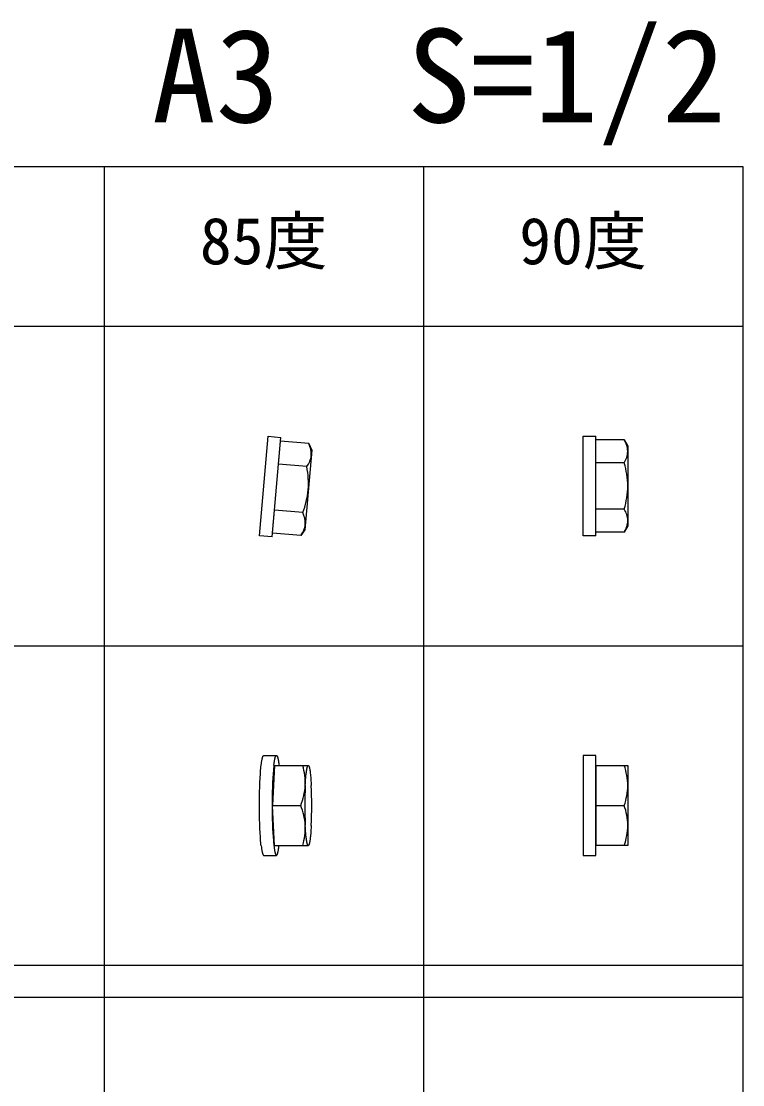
# Model space of a CAD drawing. Units: millimetres, scale not verified. Extents: x -390 to 390, y -260 to 278.
# Drawn here: x 299.6 to 390, y 145 to 278.2 of the extents above; entities that cross this region are included whole.
import ezdxf
from ezdxf.enums import TextEntityAlignment as Align

# ---------------------------------------------------------------- set-up
doc = ezdxf.new("R2010")
doc.units = ezdxf.units.MM
doc.header["$LTSCALE"] = 2
doc.layers.add('0-0', color=3, linetype='Continuous')
doc.layers.add('F-0', color=4, linetype='Continuous')
doc.styles.add('ＭＳ ゴシック', font='')
doc.styles.get('ＭＳ ゴシック').set_extended_font_data('MS Gothic')

msp = doc.modelspace()

# ---------------------------------------------------------------- linework, layer by layer
at = {"layer": '0-0'}
for p, q in [((330.545, 226.226), (332.139, 226.087)), ((331.049, 213.634), (332.139, 226.087)), ((331.091, 214.109), (332.097, 225.612)), ((335.637, 225.302), (332.097, 225.612)), ((335.638, 225.302), (336.014, 224.493)), ((370, 226.25), (371.6, 226.25)), ((371.6, 213.75), (371.6, 226.25)), ((375.153, 225.774), (371.6, 225.774)), ((371.6, 214.227), (371.6, 225.774)), ((375.154, 225.773), (375.6, 225)), ((336.014, 224.493), (335.143, 214.531)), ((375.6, 225), (375.6, 215)), ((335.386, 222.427), (331.846, 222.737)), ((375.153, 222.887), (371.6, 222.887)), ((375.153, 217.113), (371.6, 217.113)), ((334.882, 216.675), (331.342, 216.985)), ((335.143, 214.531), (334.631, 213.8)), ((375.6, 215), (375.154, 214.227)), ((334.631, 213.799), (331.091, 214.109)), ((375.153, 214.227), (371.6, 214.227)), ((331.343, 185), (331.091, 180)), ((331.343, 185), (335.583, 185)), ((371.6, 185), (371.6, 175)), ((371.6, 180), (375.154, 180)), ((331.343, 175), (335.612, 175))]:
    msp.add_line(p, q, dxfattribs=at)
for points in [[(331.049, 213.634), (329.455, 213.774), (330.545, 226.226)], [(371.6, 213.75), (370, 213.75), (370, 226.25)], [(329.679, 174.952), (329.657, 175.148), (329.635, 175.358), (329.615, 175.581), (329.577, 176.061), (329.544, 176.58), (329.516, 177.13), (329.494, 177.7), (329.477, 178.281), (329.465, 178.863), (329.455, 180), (329.465, 181.138), (329.477, 181.72), (329.494, 182.301), (329.516, 182.871), (329.544, 183.42), (329.577, 183.94), (329.615, 184.42), (329.635, 184.642), (329.657, 184.852), (329.679, 185.049), (329.702, 185.231), (329.726, 185.399), (329.738, 185.478), (329.75, 185.552), (329.762, 185.623), (329.775, 185.689), (329.787, 185.752), (329.8, 185.811), (329.812, 185.867), (329.819, 185.893), (329.825, 185.918), (329.831, 185.942), (329.838, 185.965), (329.844, 185.988), (329.85, 186.009), (329.857, 186.029), (329.863, 186.049), (329.869, 186.067), (329.876, 186.085)], [(329.876, 186.085), (329.879, 186.093), (329.882, 186.102), (329.885, 186.11), (329.888, 186.117), (329.892, 186.125), (329.895, 186.132), (329.898, 186.139), (329.901, 186.146), (329.904, 186.153), (329.907, 186.159), (329.911, 186.165), (329.914, 186.171), (329.917, 186.177), (329.92, 186.182), (329.929, 186.197), (329.933, 186.202), (329.936, 186.206), (329.942, 186.214), (329.945, 186.218), (329.948, 186.221), (329.951, 186.225), (329.954, 186.228), (329.957, 186.231), (329.961, 186.234), (329.964, 186.236), (329.967, 186.238), (329.97, 186.241), (329.973, 186.242), (329.976, 186.244), (329.979, 186.246), (329.982, 186.247), (329.988, 186.249), (329.997, 186.25), (331.599, 186.25), (331.6, 186.25), (331.602, 186.25), (331.603, 186.249), (331.604, 186.249), (331.605, 186.249)], [(331.273, 185.049), (331.296, 185.231), (331.32, 185.399), (331.332, 185.478), (331.344, 185.552), (331.356, 185.623), (331.369, 185.689), (331.381, 185.752), (331.394, 185.811), (331.406, 185.867), (331.413, 185.893), (331.419, 185.918), (331.425, 185.942), (331.432, 185.965), (331.438, 185.988), (331.444, 186.009), (331.451, 186.029), (331.457, 186.049), (331.463, 186.067), (331.47, 186.085), (331.473, 186.093), (331.476, 186.102), (331.479, 186.11), (331.482, 186.117), (331.486, 186.125), (331.489, 186.132), (331.492, 186.139), (331.495, 186.146), (331.498, 186.153), (331.501, 186.159), (331.504, 186.165), (331.508, 186.171), (331.511, 186.177), (331.514, 186.182), (331.517, 186.187), (331.523, 186.197), (331.526, 186.202), (331.53, 186.206), (331.539, 186.218), (331.545, 186.225)], [(331.545, 186.225), (331.548, 186.228), (331.551, 186.231), (331.554, 186.234), (331.558, 186.236), (331.561, 186.238), (331.564, 186.241), (331.567, 186.242), (331.57, 186.244), (331.573, 186.246), (331.576, 186.247), (331.579, 186.248), (331.582, 186.249), (331.591, 186.25)], [(331.605, 186.249), (331.607, 186.249), (331.608, 186.248), (331.609, 186.248), (331.61, 186.247), (331.612, 186.247), (331.613, 186.247), (331.614, 186.246), (331.615, 186.245), (331.618, 186.244), (331.619, 186.244), (331.621, 186.243), (331.622, 186.242), (331.623, 186.241), (331.624, 186.241), (331.626, 186.24), (331.627, 186.239), (331.628, 186.238), (331.629, 186.237), (331.632, 186.235), (331.633, 186.234), (331.635, 186.233), (331.636, 186.232), (331.637, 186.231), (331.646, 186.221), (331.647, 186.22), (331.649, 186.219), (331.65, 186.217), (331.653, 186.214), (331.654, 186.213), (331.655, 186.211), (331.656, 186.209), (331.658, 186.207), (331.659, 186.206), (331.66, 186.204), (331.662, 186.202), (331.663, 186.2), (331.666, 186.196), (331.671, 186.188), (331.676, 186.179)], [(331.676, 186.179), (331.679, 186.175), (331.681, 186.17), (331.686, 186.16), (331.689, 186.155), (331.692, 186.149), (331.697, 186.138), (331.699, 186.132), (331.702, 186.126), (331.705, 186.12), (331.707, 186.114), (331.713, 186.101), (331.718, 186.087), (331.723, 186.073), (331.728, 186.057), (331.734, 186.042), (331.739, 186.025), (331.744, 186.009), (331.749, 185.99), (331.755, 185.973), (331.76, 185.954), (331.77, 185.913), (331.781, 185.871), (331.791, 185.826), (331.802, 185.778), (331.812, 185.728), (331.822, 185.675), (331.833, 185.619), (331.843, 185.561), (331.863, 185.436), (331.883, 185.301), (331.902, 185.155), (331.921, 185)], [(331.273, 185.049), (331.251, 184.852), (331.229, 184.642), (331.209, 184.42), (331.171, 183.94), (331.138, 183.42), (331.11, 182.871), (331.088, 182.301), (331.07, 181.72), (331.059, 181.138), (331.049, 180)], [(335.202, 182.5), (335.214, 182.729), (335.24, 183.146), (335.27, 183.53), (335.287, 183.707), (335.304, 183.875), (335.321, 184.034), (335.34, 184.181), (335.359, 184.314), (335.368, 184.376), (335.378, 184.436), (335.388, 184.493), (335.398, 184.547), (335.408, 184.598), (335.418, 184.646), (335.425, 184.678), (335.432, 184.709), (335.44, 184.738), (335.447, 184.766), (335.455, 184.792), (335.458, 184.805), (335.462, 184.817), (335.466, 184.829), (335.47, 184.84), (335.473, 184.851), (335.477, 184.862), (335.481, 184.872), (335.485, 184.882), (335.488, 184.891), (335.496, 184.909), (335.498, 184.913), (335.506, 184.929), (335.508, 184.933), (335.509, 184.936), (335.515, 184.947), (335.519, 184.953), (335.521, 184.956), (335.525, 184.962), (335.527, 184.964), (335.529, 184.967)], [(335.529, 184.967), (335.53, 184.968), (335.531, 184.97), (335.533, 184.971), (335.534, 184.973), (335.534, 184.974), (335.535, 184.975), (335.536, 184.977), (335.538, 184.979), (335.54, 184.98), (335.541, 184.981), (335.542, 184.982), (335.543, 184.984), (335.544, 184.984), (335.545, 184.985), (335.546, 184.986), (335.547, 184.987), (335.549, 184.988), (335.55, 184.989), (335.551, 184.99), (335.552, 184.991), (335.554, 184.992), (335.555, 184.992), (335.556, 184.994), (335.557, 184.994), (335.559, 184.995), (335.559, 184.995), (335.56, 184.996), (335.561, 184.996), (335.562, 184.997), (335.563, 184.997), (335.563, 184.997), (335.564, 184.997), (335.564, 184.998), (335.565, 184.998), (335.566, 184.998), (335.567, 184.998), (335.568, 184.999), (335.569, 184.999), (335.569, 184.999)], [(335.569, 184.999), (335.571, 184.999), (335.571, 185), (335.574, 185), (335.574, 185)], [(335.583, 185), (335.584, 185), (335.586, 185), (335.587, 184.999), (335.589, 184.999), (335.589, 184.999), (335.59, 184.999), (335.591, 184.998), (335.592, 184.998), (335.592, 184.998), (335.593, 184.998), (335.594, 184.997), (335.595, 184.997), (335.595, 184.997), (335.596, 184.997), (335.597, 184.996), (335.598, 184.996), (335.598, 184.995), (335.599, 184.995), (335.6, 184.994), (335.601, 184.994), (335.602, 184.993), (335.602, 184.993), (335.603, 184.993), (335.604, 184.992), (335.605, 184.991), (335.605, 184.991), (335.606, 184.991), (335.607, 184.99), (335.609, 184.988), (335.61, 184.988), (335.612, 184.986), (335.613, 184.985), (335.614, 184.984), (335.616, 184.983), (335.617, 184.981), (335.622, 184.976), (335.623, 184.975), (335.624, 184.973), (335.625, 184.971)], [(335.625, 184.971), (335.627, 184.97), (335.628, 184.969), (335.629, 184.966), (335.63, 184.965), (335.632, 184.964), (335.633, 184.962), (335.634, 184.96), (335.635, 184.958), (335.637, 184.956), (335.638, 184.954), (335.639, 184.952), (335.641, 184.948), (335.643, 184.946), (335.645, 184.942), (335.65, 184.933), (335.655, 184.923), (335.657, 184.918), (335.66, 184.913), (335.663, 184.907), (335.668, 184.895), (335.67, 184.889), (335.673, 184.882), (335.676, 184.876), (335.683, 184.855), (335.688, 184.84), (335.694, 184.824), (335.699, 184.808), (335.704, 184.791), (335.709, 184.773), (335.714, 184.755), (335.719, 184.736), (335.724, 184.716), (335.729, 184.695), (335.739, 184.652), (335.749, 184.605), (335.759, 184.554), (335.769, 184.5), (335.779, 184.444), (335.788, 184.384)], [(335.788, 184.384), (335.798, 184.322), (335.817, 184.19), (335.835, 184.044), (335.853, 183.887), (335.87, 183.719), (335.887, 183.542), (335.917, 183.159), (335.943, 182.743), (335.955, 182.52), (335.957, 182.479)], [(371.6, 185), (375.6, 185), (375.6, 175), (371.6, 175)], [(331.049, 180), (331.059, 178.863), (331.07, 178.281), (331.088, 177.7), (331.11, 177.13), (331.138, 176.58), (331.171, 176.061), (331.209, 175.581), (331.229, 175.358), (331.251, 175.148), (331.273, 174.952), (331.296, 174.769), (331.32, 174.601), (331.332, 174.523), (331.344, 174.449), (331.356, 174.378), (331.369, 174.311), (331.381, 174.248), (331.394, 174.189), (331.406, 174.134), (331.413, 174.108), (331.419, 174.083), (331.425, 174.058), (331.432, 174.035), (331.438, 174.013), (331.444, 173.992), (331.451, 173.971), (331.457, 173.952), (331.463, 173.933), (331.47, 173.916), (331.473, 173.907), (331.476, 173.899), (331.482, 173.883), (331.486, 173.875), (331.489, 173.868), (331.492, 173.861), (331.495, 173.855), (331.504, 173.835), (331.508, 173.83), (331.511, 173.824)], [(331.343, 175), (331.091, 180), (334.631, 180)], [(335.409, 175.396), (335.399, 175.447), (335.389, 175.5), (335.379, 175.557), (335.369, 175.616), (335.36, 175.678), (335.341, 175.811), (335.323, 175.957), (335.305, 176.114), (335.288, 176.281), (335.271, 176.459), (335.241, 176.841), (335.215, 177.257), (335.203, 177.481), (335.2, 177.522)], [(335.956, 177.5), (335.944, 177.271), (335.918, 176.854), (335.888, 176.471), (335.871, 176.293), (335.854, 176.125), (335.836, 175.967), (335.818, 175.82), (335.799, 175.687), (335.79, 175.624), (335.78, 175.564), (335.77, 175.508), (335.76, 175.454), (335.75, 175.402), (335.74, 175.354), (335.731, 175.313), (335.721, 175.274), (335.716, 175.255), (335.711, 175.237), (335.707, 175.22), (335.702, 175.203), (335.697, 175.187), (335.692, 175.172), (335.687, 175.157), (335.682, 175.143), (335.677, 175.13), (335.675, 175.123), (335.672, 175.117), (335.67, 175.111), (335.668, 175.105), (335.665, 175.099), (335.663, 175.093), (335.66, 175.088), (335.65, 175.068), (335.643, 175.054), (335.641, 175.052), (335.64, 175.05), (335.639, 175.048), (335.638, 175.046), (335.636, 175.044)], [(329.679, 174.952), (329.702, 174.769), (329.726, 174.601), (329.738, 174.523), (329.75, 174.449), (329.762, 174.378), (329.775, 174.311), (329.787, 174.248), (329.8, 174.189), (329.812, 174.134), (329.819, 174.108), (329.825, 174.083), (329.831, 174.058), (329.838, 174.035), (329.844, 174.013), (329.85, 173.992), (329.857, 173.971), (329.863, 173.952), (329.869, 173.933), (329.876, 173.916), (329.879, 173.907), (329.882, 173.899), (329.888, 173.883), (329.892, 173.875), (329.895, 173.868), (329.898, 173.861), (329.901, 173.855), (329.907, 173.841), (329.911, 173.835), (329.914, 173.83), (329.917, 173.824), (329.92, 173.818), (329.929, 173.803), (329.933, 173.798), (329.936, 173.794), (329.942, 173.786), (329.945, 173.782), (329.948, 173.779), (329.951, 173.776), (329.954, 173.772)], [(331.822, 174.326), (331.833, 174.382), (331.843, 174.44), (331.863, 174.565), (331.883, 174.7), (331.902, 174.845), (331.921, 175)], [(335.539, 175.021), (335.538, 175.023), (335.535, 175.025), (335.534, 175.027), (335.532, 175.029), (335.53, 175.032), (335.528, 175.034), (335.527, 175.036), (335.526, 175.037), (335.525, 175.039), (335.524, 175.041), (335.522, 175.042), (335.521, 175.044), (335.52, 175.046), (335.519, 175.048), (335.517, 175.052), (335.514, 175.055), (335.512, 175.06), (335.51, 175.064), (335.505, 175.073), (335.503, 175.077), (335.5, 175.082), (335.498, 175.088), (335.495, 175.094), (335.493, 175.099), (335.49, 175.106), (335.487, 175.112), (335.482, 175.125), (335.475, 175.146), (335.469, 175.161), (335.464, 175.176), (335.459, 175.193), (335.454, 175.21), (335.449, 175.227), (335.444, 175.245), (335.439, 175.265), (335.434, 175.285), (335.429, 175.305), (335.419, 175.348), (335.409, 175.396)], [(335.574, 175), (335.573, 175), (335.571, 175), (335.571, 175.001), (335.569, 175.001), (335.568, 175.002), (335.567, 175.002), (335.567, 175.002), (335.566, 175.002), (335.565, 175.003), (335.564, 175.003), (335.564, 175.003), (335.563, 175.003), (335.562, 175.004), (335.562, 175.004), (335.561, 175.005), (335.56, 175.005), (335.559, 175.005), (335.559, 175.005), (335.558, 175.006), (335.557, 175.006), (335.557, 175.007), (335.556, 175.007), (335.555, 175.007), (335.554, 175.009), (335.553, 175.009), (335.552, 175.009), (335.55, 175.011), (335.549, 175.012), (335.549, 175.012), (335.548, 175.012), (335.547, 175.014), (335.546, 175.014), (335.545, 175.014), (335.545, 175.016), (335.544, 175.017), (335.542, 175.018), (335.541, 175.019), (335.54, 175.02), (335.539, 175.021)], [(335.59, 175.002), (335.589, 175.002), (335.589, 175.001), (335.587, 175.001), (335.587, 175), (335.585, 175), (335.584, 175)], [(335.636, 175.044), (335.635, 175.042), (335.634, 175.04), (335.633, 175.039), (335.631, 175.037), (335.63, 175.035), (335.629, 175.033), (335.628, 175.032), (335.626, 175.03), (335.625, 175.029), (335.624, 175.027), (335.623, 175.026), (335.621, 175.024), (335.62, 175.023), (335.613, 175.015), (335.612, 175.014), (335.61, 175.013), (335.609, 175.013), (335.608, 175.012), (335.607, 175.011), (335.606, 175.01), (335.605, 175.009), (335.603, 175.008), (335.602, 175.008), (335.601, 175.006), (335.6, 175.006), (335.599, 175.005), (335.598, 175.005), (335.597, 175.005), (335.597, 175.004), (335.596, 175.004), (335.596, 175.004), (335.595, 175.004), (335.594, 175.003), (335.594, 175.003), (335.593, 175.003), (335.592, 175.003), (335.592, 175.002), (335.591, 175.002), (335.59, 175.002)], [(329.954, 173.772), (329.957, 173.77), (329.961, 173.767), (329.964, 173.764), (329.976, 173.756), (329.979, 173.755), (329.982, 173.754), (329.988, 173.752), (329.997, 173.75), (331.598, 173.75), (331.599, 173.75), (331.602, 173.75), (331.603, 173.751), (331.604, 173.751), (331.605, 173.752), (331.607, 173.752), (331.608, 173.752), (331.609, 173.753), (331.61, 173.753), (331.612, 173.754), (331.613, 173.754), (331.614, 173.755), (331.615, 173.755), (331.618, 173.756), (331.619, 173.757), (331.621, 173.758), (331.622, 173.758), (331.623, 173.759), (331.624, 173.76), (331.626, 173.761), (331.627, 173.762), (331.628, 173.763), (331.629, 173.763), (331.632, 173.765), (331.636, 173.769), (331.637, 173.77), (331.646, 173.779), (331.647, 173.78), (331.65, 173.783), (331.651, 173.785)], [(331.511, 173.824), (331.514, 173.818), (331.517, 173.813), (331.523, 173.803), (331.526, 173.798), (331.53, 173.794), (331.539, 173.782), (331.545, 173.776), (331.548, 173.772), (331.551, 173.77), (331.554, 173.767), (331.558, 173.764), (331.57, 173.756), (331.573, 173.755), (331.576, 173.754), (331.579, 173.753), (331.582, 173.752), (331.591, 173.75)], [(331.651, 173.785), (331.653, 173.786), (331.654, 173.788), (331.655, 173.79), (331.656, 173.791), (331.658, 173.793), (331.659, 173.795), (331.66, 173.797), (331.662, 173.798), (331.663, 173.8), (331.666, 173.804), (331.671, 173.812), (331.676, 173.821), (331.679, 173.826), (331.681, 173.831), (331.684, 173.835), (331.686, 173.841), (331.689, 173.846), (331.692, 173.851), (331.697, 173.862), (331.699, 173.868), (331.702, 173.874), (331.705, 173.88), (331.707, 173.887), (331.713, 173.9), (331.718, 173.913), (331.723, 173.928), (331.728, 173.943), (331.734, 173.959), (331.739, 173.975), (331.744, 173.992), (331.749, 174.01), (331.755, 174.028), (331.76, 174.047), (331.77, 174.087), (331.781, 174.129), (331.791, 174.174), (331.802, 174.222), (331.812, 174.273), (331.822, 174.326)]]:
    msp.add_lwpolyline(points, dxfattribs=at)
msp.add_lwpolyline([(370, 186.25), (370, 173.75), (371.6, 173.75), (371.6, 186.25)], close=True, dxfattribs=at)
for centre, radius, start, end in [((333.061, 223.972), 2.899, 357.343, 27.312), ((372.703, 224.224), 2.899, 2.343, 32.312), ((333.085, 224.182), 2.893, 322.656, 352.702), ((372.709, 224.435), 2.893, 327.656, 357.702), ((325.302, 220.294), 10.306, 355.69, 11.943), ((365.294, 219.883), 10.306, 0.69, 16.943), ((365.29, 220.118), 10.31, 343.06, 359.301), ((325.319, 220.528), 10.31, 338.06, 354.301), ((372.718, 215.569), 2.884, 2.009, 32.378), ((332.321, 215.349), 2.884, 357.009, 27.378), ((332.339, 215.55), 2.885, 322.65, 352.995), ((372.717, 215.771), 2.885, 327.65, 357.995), ((327.526, 182.791), 7.681, 357.833, 16.716), ((367.773, 182.392), 7.828, 0.794, 19.464), ((327.127, 183.028), 8.091, 338.026, 356.263), ((388.722, 179.999), 53.579, 177.324, 182.651), ((282.436, 180.001), 53.579, 357.324, 2.651), ((367.75, 182.613), 7.851, 340.559, 359.021), ((327.098, 176.965), 8.121, 3.931, 21.948), ((367.741, 177.386), 7.859, 0.991, 19.431), ((327.511, 177.212), 7.697, 343.296, 1.997), ((367.756, 177.613), 7.845, 340.55, 359.036)]:
    msp.add_arc(centre, radius, start, end, dxfattribs=at)
at = {"layer": 'F-0', "color": 6}
for p, q in [((-390, 260), (390, 260)), ((390, 260), (390, -260)), ((-390, 240), (390, 240))]:
    msp.add_line(p, q, dxfattribs=at)
at = {"layer": 'F-0'}
for p, q in [((310, 260), (310, -260)), ((350, 260), (350, -260)), ((-370, 200), (390, 200)), ((-370, 160), (390, 160)), ((-370, 156), (390, 156))]:
    msp.add_line(p, q, dxfattribs=at)

# ---------------------------------------------------------------- texts
at = {"layer": 'F-0', "color": 7, "style": 'ＭＳ ゴシック'}
for s, height, p in [('A3\u3000S=1/2', 11.73, (316, 262)), ('85度', 5.865, (322, 246)), ('90度', 5.865, (362, 246))]:
    msp.add_text(s, height=height, dxfattribs=at).set_placement(p, align=Align.BOTTOM_LEFT)

doc.saveas('drawing.dxf')
